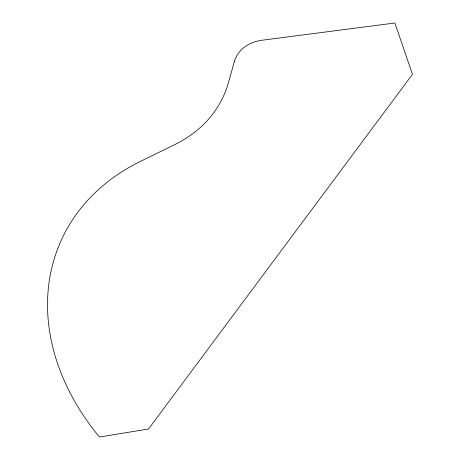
<?xml version="1.0" encoding="UTF-8"?>
<svg xmlns="http://www.w3.org/2000/svg" width="460" height="460" viewBox="0 0 460 460"><rect width="100%" height="100%" fill="white"/><g stroke="black" fill="none" stroke-linecap="round" stroke-linejoin="round"><path stroke-width="0.69" d="M234.278 61.83L228.499 82.472A152.151 118.91 24.2 0 1 174.823 144.566L140.214 161.506A246.364 192.539 24.2 0 0 99.458 437L148.511 429.013L412.465 74.319L394.864 23L260.734 40.411A44.143 34.494 24.2 0 0 234.278 61.83"/></g></svg>
